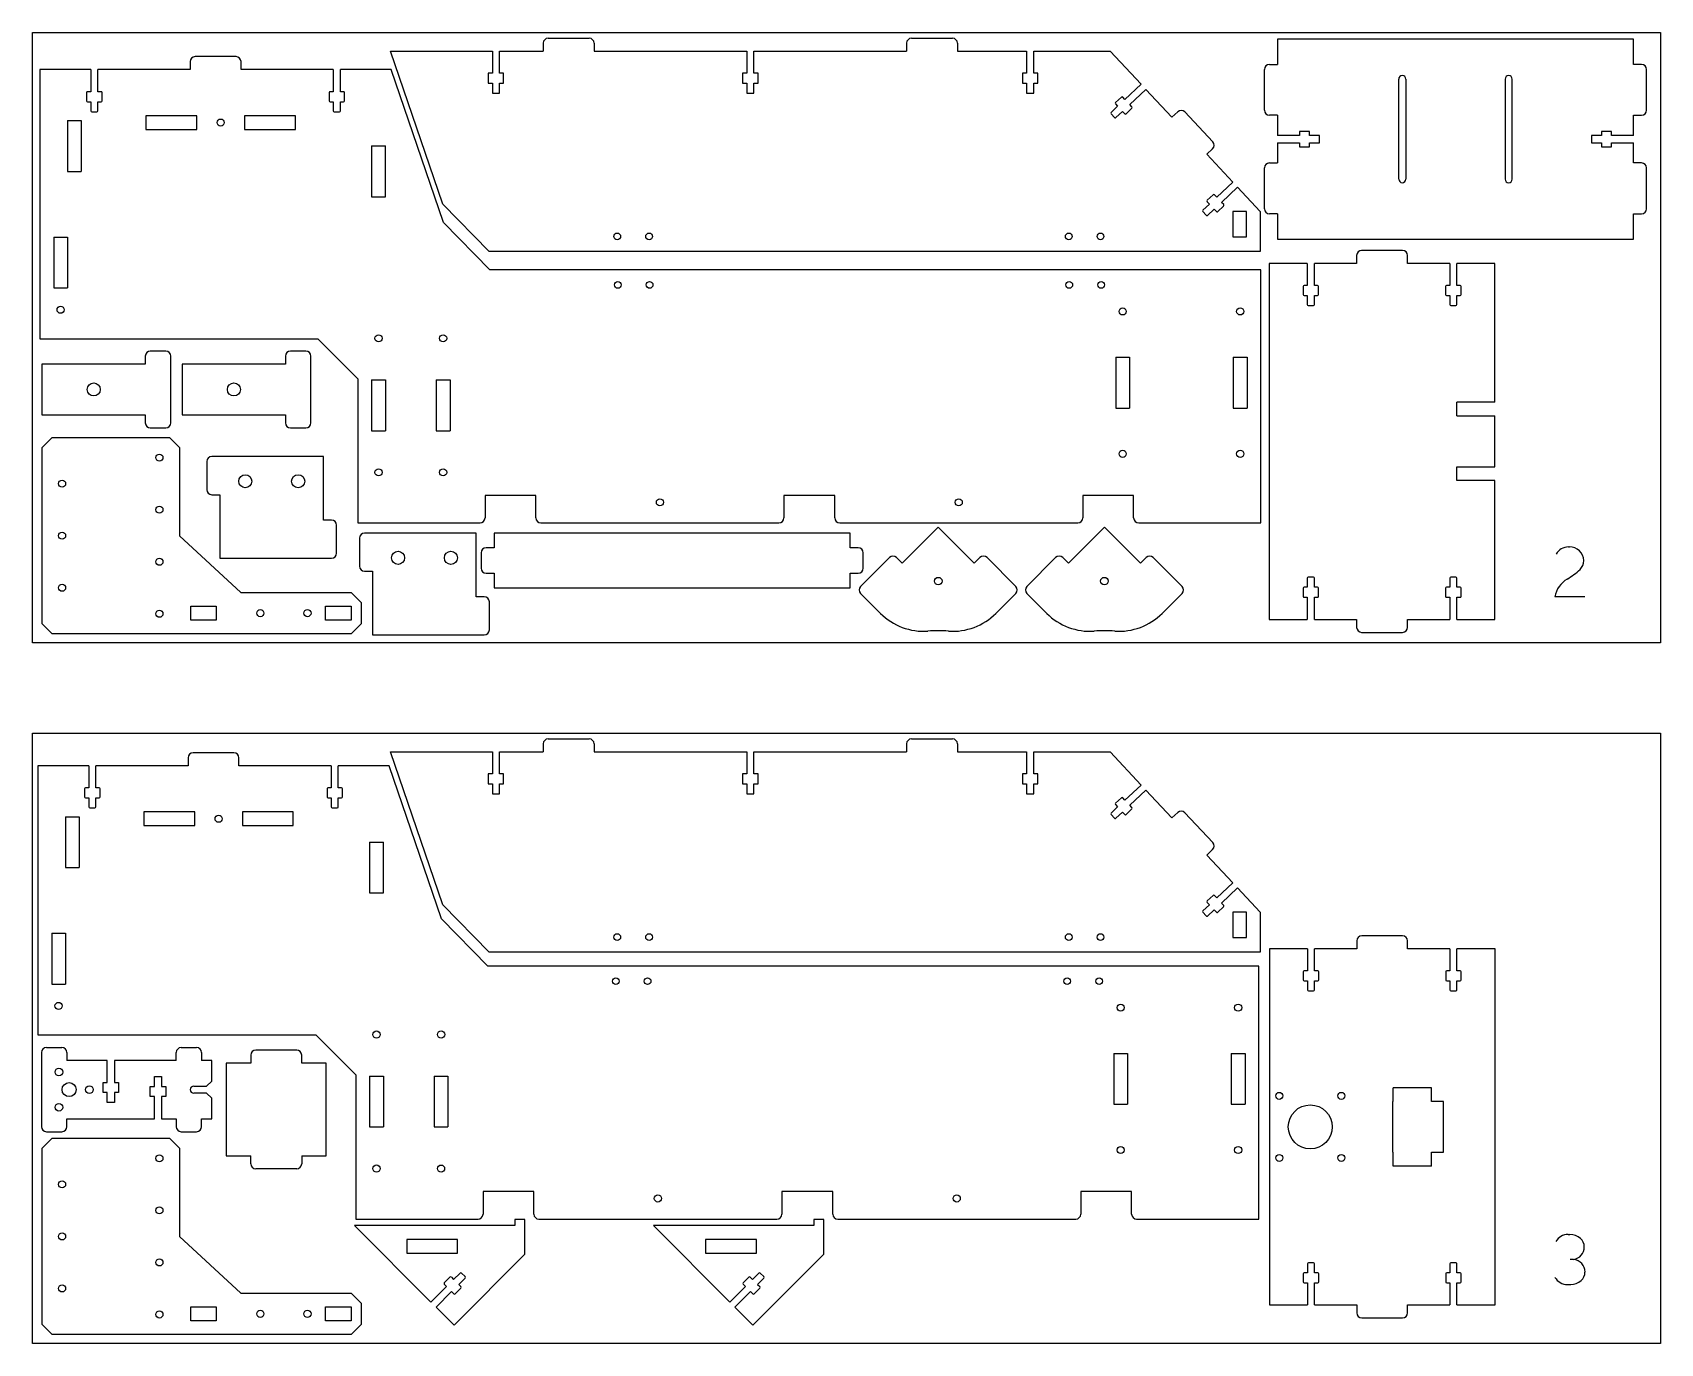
# Model space of a CAD drawing. Header units: inches. Extents: x -3098 to -2283, y -505 to 1163.
# Drawn here: x -3098 to -2285, y -505 to 150 of the extents above; entities that cross this region are included whole.
import ezdxf

# ---------------------------------------------------------------- set-up
doc = ezdxf.new("R2010")
doc.units = ezdxf.units.IN
doc.header["$MEASUREMENT"] = 0
doc.linetypes.add('Continuous2', pattern=[0])

msp = doc.modelspace()

# ---------------------------------------------------------------- linework, layer by layer
at = {"color": 2, "linetype": 'Continuous2', "lineweight": -3, "true_color": 0xffff00}
for p, q in [((-3097.9, 150.12), (-2285.1, 150.12)), ((-3097.9, -154.68), (-3097.9, 150.12)), ((-2285.1, 150.12), (-2285.1, -154.68)), ((-2285.1, -154.68), (-3097.9, -154.68)), ((-3097.9, -199.88), (-2285.1, -199.88)), ((-3097.9, -504.68), (-3097.9, -199.88)), ((-2285.1, -199.88), (-2285.1, -504.68)), ((-2285.1, -504.68), (-3097.9, -504.68))]:
    msp.add_line(p, q, dxfattribs=at)
at = {"color": 1, "linetype": 'Continuous2', "lineweight": -3, "true_color": 0xff0000}
for p, q in [((-2840.41, 147.28), (-2820.01, 147.28)), ((-2659.01, 147.28), (-2638.61, 147.28)), ((-2476.34, 146.89), (-2476.34, 134.19)), ((-2298.54, 146.89), (-2476.34, 146.89)), ((-2298.54, 134.19), (-2298.54, 146.89)), ((-2919.11, 140.78), (-2868.31, 140.78)), ((-2893, 64.43), (-2919.11, 140.78)), ((-2868.31, 140.78), (-2868.31, 129.78)), ((-2864.76, 140.78), (-2842.91, 140.78)), ((-2864.76, 129.78), (-2864.76, 140.78)), ((-2842.91, 144.78), (-2842.91, 140.78)), ((-2817.51, 144.78), (-2817.51, 140.78)), ((-2817.51, 140.78), (-2741.29, 140.78)), ((-2741.29, 140.78), (-2741.29, 129.78)), ((-2737.74, 140.78), (-2661.51, 140.78)), ((-2737.74, 129.78), (-2737.74, 140.78)), ((-2661.51, 144.78), (-2661.51, 140.78)), ((-2636.11, 144.78), (-2636.11, 140.78)), ((-2636.11, 140.78), (-2601.56, 140.78)), ((-2601.56, 140.78), (-2601.56, 129.78)), ((-2598.01, 140.78), (-2559.91, 140.78)), ((-2598.01, 129.78), (-2598.01, 140.78)), ((-2559.91, 140.78), (-2544.44, 124.27)), ((-3094.22, 131.59), (-3094.22, -2.81)), ((-3068.82, 131.59), (-3094.22, 131.59)), ((-3068.82, 131.59), (-3068.82, 120.59)), ((-3065.27, 120.59), (-3065.27, 131.59)), ((-3019.22, 131.59), (-3065.27, 131.59)), ((-3019.22, 135.59), (-3019.22, 131.59)), ((-2996.32, 138.09), (-3016.72, 138.09)), ((-2993.82, 131.59), (-2993.82, 135.59)), ((-2947.77, 131.59), (-2993.82, 131.59)), ((-2947.77, 131.59), (-2947.77, 120.59)), ((-2944.22, 120.59), (-2944.22, 131.59)), ((-2918.82, 131.59), (-2944.22, 131.59)), ((-2892.71, 55.25), (-2918.82, 131.59)), ((-2482.84, 111.29), (-2482.84, 131.69)), ((-2480.34, 134.19), (-2476.34, 134.19)), ((-2294.54, 134.19), (-2298.54, 134.19)), ((-2292.04, 111.29), (-2292.04, 131.69)), ((-2870.4, 129.78), (-2870.4, 124.78)), ((-2868.31, 129.78), (-2870.4, 129.78)), ((-2870.4, 124.78), (-2868.31, 124.78)), ((-2868.31, 124.78), (-2868.31, 119.78)), ((-2862.68, 129.78), (-2864.76, 129.78)), ((-2864.76, 124.78), (-2862.68, 124.78)), ((-2864.76, 119.78), (-2864.76, 124.78)), ((-2862.68, 124.78), (-2862.68, 129.78)), ((-2743.37, 129.78), (-2743.37, 124.78)), ((-2741.29, 129.78), (-2743.37, 129.78)), ((-2743.37, 124.78), (-2741.29, 124.78)), ((-2741.29, 124.78), (-2741.29, 119.78)), ((-2735.65, 129.78), (-2737.74, 129.78)), ((-2737.74, 124.78), (-2735.65, 124.78)), ((-2737.74, 119.78), (-2737.74, 124.78)), ((-2735.65, 124.78), (-2735.65, 129.78)), ((-2603.65, 129.78), (-2603.65, 124.78)), ((-2601.56, 129.78), (-2603.65, 129.78)), ((-2603.65, 124.78), (-2601.56, 124.78)), ((-2601.56, 124.78), (-2601.56, 119.78)), ((-2595.93, 129.78), (-2598.01, 129.78)), ((-2598.01, 124.78), (-2595.93, 124.78)), ((-2598.01, 119.78), (-2598.01, 124.78)), ((-2595.93, 124.78), (-2595.93, 129.78)), ((-2544.44, 124.27), (-2552.46, 116.75)), ((-3070.91, 120.09), (-3070.91, 116.09)), ((-3068.82, 120.59), (-3070.41, 120.59)), ((-3070.41, 115.59), (-3068.82, 115.59)), ((-3068.82, 115.59), (-3068.82, 111.09)), ((-3063.69, 120.59), (-3065.27, 120.59)), ((-3065.27, 111.09), (-3065.27, 115.59)), ((-3065.27, 115.59), (-3063.69, 115.59)), ((-3063.19, 116.09), (-3063.19, 120.09)), ((-2949.86, 120.09), (-2949.86, 116.09)), ((-2947.77, 120.59), (-2949.36, 120.59)), ((-2949.36, 115.59), (-2947.77, 115.59)), ((-2947.77, 115.59), (-2947.77, 111.09)), ((-2942.64, 120.59), (-2944.22, 120.59)), ((-2944.22, 111.09), (-2944.22, 115.59)), ((-2944.22, 115.59), (-2942.64, 115.59)), ((-2942.14, 116.09), (-2942.14, 120.09)), ((-2868.31, 119.78), (-2864.76, 119.78)), ((-2741.29, 119.78), (-2737.74, 119.78)), ((-2601.56, 119.78), (-2598.01, 119.78)), ((-2557.2, 114.48), (-2556.11, 113.33)), ((-2554.26, 117.92), (-2557.17, 115.19)), ((-2552.46, 116.75), (-2553.55, 117.9)), ((-2550.04, 114.16), (-2542.01, 121.68)), ((-2548.95, 113), (-2550.04, 114.16)), ((-2542.01, 121.68), (-2529.02, 107.82)), ((-3068.32, 110.59), (-3065.77, 110.59)), ((-2947.27, 110.59), (-2944.72, 110.59)), ((-2559.42, 109.54), (-2557.67, 107.68)), ((-2556.11, 113.33), (-2559.4, 110.25)), ((-2556.97, 107.66), (-2553.68, 110.74)), ((-2553.68, 110.74), (-2552.6, 109.58)), ((-2551.89, 109.56), (-2548.98, 112.29)), ((-2526.1, 110.55), (-2529.02, 107.82)), ((-2508.61, 95.56), (-2522.57, 110.44)), ((-2476.34, 108.79), (-2480.34, 108.79)), ((-2476.34, 108.79), (-2476.34, 98.66)), ((-2298.54, 108.79), (-2294.54, 108.79)), ((-2298.54, 98.66), (-2298.54, 108.79)), ((-2465.34, 98.66), (-2476.34, 98.66)), ((-2460.34, 100.75), (-2465.34, 100.75)), ((-2465.34, 100.75), (-2465.34, 98.66)), ((-2460.34, 98.66), (-2460.34, 100.75)), ((-2455.34, 98.66), (-2460.34, 98.66)), ((-2455.34, 95.11), (-2455.34, 98.66)), ((-2314.54, 98.66), (-2319.54, 98.66)), ((-2319.54, 98.66), (-2319.54, 95.11)), ((-2309.54, 100.75), (-2314.54, 100.75)), ((-2314.54, 100.75), (-2314.54, 98.66)), ((-2309.54, 98.66), (-2309.54, 100.75)), ((-2298.54, 98.66), (-2309.54, 98.66)), ((-2511.64, 89.29), (-2508.73, 92.02)), ((-2476.34, 95.11), (-2476.34, 84.99)), ((-2476.34, 95.11), (-2465.34, 95.11)), ((-2465.34, 95.11), (-2465.34, 93.03)), ((-2465.34, 93.03), (-2460.34, 93.03)), ((-2460.34, 93.03), (-2460.34, 95.11)), ((-2460.34, 95.11), (-2455.34, 95.11)), ((-2319.54, 95.11), (-2314.54, 95.11)), ((-2314.54, 95.11), (-2314.54, 93.03)), ((-2314.54, 93.03), (-2309.54, 93.03)), ((-2309.54, 93.03), (-2309.54, 95.11)), ((-2309.54, 95.11), (-2298.54, 95.11)), ((-2298.54, 84.99), (-2298.54, 95.11)), ((-2511.64, 89.29), (-2498.65, 75.43)), ((-2482.84, 62.09), (-2482.84, 82.49)), ((-2480.34, 84.99), (-2476.34, 84.99)), ((-2294.54, 84.99), (-2298.54, 84.99)), ((-2292.04, 62.09), (-2292.04, 82.49)), ((-2498.65, 75.43), (-2506.67, 67.9)), ((-2511.41, 65.64), (-2510.32, 64.48)), ((-2508.47, 69.08), (-2511.38, 66.35)), ((-2506.67, 67.9), (-2507.76, 69.06)), ((-2504.25, 65.31), (-2496.22, 72.84)), ((-2503.16, 64.16), (-2504.25, 65.31)), ((-2496.22, 72.84), (-2484.91, 60.78)), ((-2869.91, 40.78), (-2893, 64.43)), ((-2513.63, 60.7), (-2511.88, 58.84)), ((-2510.32, 64.48), (-2513.61, 61.41)), ((-2511.18, 58.82), (-2507.89, 61.89)), ((-2507.89, 61.89), (-2506.81, 60.74)), ((-2506.1, 60.71), (-2503.19, 63.45)), ((-2484.91, 60.78), (-2484.91, 40.78)), ((-2476.34, 59.59), (-2480.34, 59.59)), ((-2476.34, 59.59), (-2476.34, 46.89)), ((-2298.54, 59.59), (-2294.54, 59.59)), ((-2298.54, 46.89), (-2298.54, 59.59)), ((-2869.62, 31.59), (-2892.71, 55.25)), ((-2484.91, 40.78), (-2869.91, 40.78)), ((-2476.34, 46.89), (-2298.54, 46.89)), ((-2413.88, 41.32), (-2434.28, 41.32)), ((-2480.42, 34.82), (-2480.42, -142.98)), ((-2461.42, 34.82), (-2480.42, 34.82)), ((-2461.42, 34.82), (-2461.42, 23.82)), ((-2457.87, 23.82), (-2457.87, 34.82)), ((-2436.78, 34.82), (-2457.87, 34.82)), ((-2436.78, 38.82), (-2436.78, 34.82)), ((-2411.38, 34.82), (-2411.38, 38.82)), ((-2390.29, 34.82), (-2411.38, 34.82)), ((-2390.29, 34.82), (-2390.29, 23.82)), ((-2386.74, 23.82), (-2386.74, 34.82)), ((-2367.74, 34.82), (-2386.74, 34.82)), ((-2367.74, -34.52), (-2367.74, 34.82)), ((-2484.62, 31.59), (-2869.62, 31.59)), ((-2484.62, -94.81), (-2484.62, 31.59)), ((-2463.51, 23.32), (-2463.51, 19.32)), ((-2461.42, 23.82), (-2463.01, 23.82)), ((-2463.01, 18.82), (-2461.42, 18.82)), ((-2461.42, 18.82), (-2461.42, 14.32)), ((-2456.29, 23.82), (-2457.87, 23.82)), ((-2457.87, 14.32), (-2457.87, 18.82)), ((-2457.87, 18.82), (-2456.29, 18.82)), ((-2455.79, 19.32), (-2455.79, 23.32)), ((-2392.38, 23.32), (-2392.38, 19.32)), ((-2390.29, 23.82), (-2391.88, 23.82)), ((-2391.88, 18.82), (-2390.29, 18.82)), ((-2390.29, 18.82), (-2390.29, 14.32)), ((-2385.16, 23.82), (-2386.74, 23.82)), ((-2386.74, 14.32), (-2386.74, 18.82)), ((-2386.74, 18.82), (-2385.16, 18.82)), ((-2384.66, 19.32), (-2384.66, 23.32)), ((-2460.92, 13.82), (-2458.37, 13.82)), ((-2389.79, 13.82), (-2387.24, 13.82)), ((-3094.22, -2.81), (-2955.47, -2.81)), ((-2955.47, -2.81), (-2935.47, -22.81)), ((-3093.26, -15.47), (-3093.26, -40.87)), ((-3041.61, -15.47), (-3093.26, -15.47)), ((-3041.61, -11.47), (-3041.61, -15.47)), ((-3031.41, -8.97), (-3039.11, -8.97)), ((-3028.91, -44.87), (-3028.91, -11.47)), ((-3023.26, -15.47), (-3023.26, -40.87)), ((-2971.61, -15.47), (-3023.26, -15.47)), ((-2971.61, -11.47), (-2971.61, -15.47)), ((-2961.41, -8.97), (-2969.11, -8.97)), ((-2958.91, -44.87), (-2958.91, -11.47)), ((-2935.47, -22.81), (-2935.47, -94.81)), ((-2367.74, -34.52), (-2386.79, -34.52)), ((-2386.79, -41.38), (-2386.79, -34.52)), ((-3093.26, -40.87), (-3041.61, -40.87)), ((-3041.61, -40.87), (-3041.61, -44.87)), ((-3039.11, -47.37), (-3031.41, -47.37)), ((-3023.26, -40.87), (-2971.61, -40.87)), ((-2971.61, -40.87), (-2971.61, -44.87)), ((-2969.11, -47.37), (-2961.41, -47.37)), ((-2386.79, -41.38), (-2367.74, -41.38)), ((-2367.74, -66.78), (-2367.74, -41.38)), ((-3093.15, -57.2), (-3088.15, -52.2)), ((-3088.15, -52.2), (-3029.55, -52.2)), ((-3029.55, -52.2), (-3024.55, -57.2)), ((-3093.15, -145.2), (-3093.15, -57.2)), ((-3024.55, -57.2), (-3024.55, -101.2)), ((-3010.87, -64.16), (-3010.87, -78.21)), ((-2952.58, -61.66), (-3008.37, -61.66)), ((-2952.58, -93.41), (-2952.58, -61.66)), ((-2386.79, -66.78), (-2367.74, -66.78)), ((-2386.79, -73.64), (-2386.79, -66.78)), ((-3008.37, -80.71), (-3004.37, -80.71)), ((-3004.37, -80.71), (-3004.37, -112.46)), ((-2846.57, -81.09), (-2871.97, -81.09)), ((-2871.97, -81.09), (-2871.97, -92.31)), ((-2846.57, -92.31), (-2846.57, -81.09)), ((-2697.35, -81.09), (-2722.75, -81.09)), ((-2722.75, -81.09), (-2722.75, -92.31)), ((-2697.35, -92.31), (-2697.35, -81.09)), ((-2548.12, -81.09), (-2573.52, -81.09)), ((-2573.52, -81.09), (-2573.52, -92.31)), ((-2548.12, -92.31), (-2548.12, -81.09)), ((-2367.74, -73.64), (-2386.79, -73.64)), ((-2367.74, -142.98), (-2367.74, -73.64)), ((-2948.58, -93.41), (-2952.58, -93.41)), ((-2946.08, -109.96), (-2946.08, -95.91)), ((-2935.47, -94.81), (-2874.47, -94.81)), ((-2844.07, -94.81), (-2725.25, -94.81)), ((-2694.85, -94.81), (-2576.02, -94.81)), ((-2645.71, -96.96), (-2663.73, -114.98)), ((-2627.7, -114.98), (-2645.71, -96.96)), ((-2562.71, -96.96), (-2580.73, -114.98)), ((-2544.7, -114.98), (-2562.71, -96.96)), ((-2545.62, -94.81), (-2484.62, -94.81)), ((-3024.55, -101.2), (-2993.87, -129.56)), ((-2934.62, -102.42), (-2934.62, -116.47)), ((-2876.33, -99.92), (-2932.12, -99.92)), ((-2876.33, -131.67), (-2876.33, -99.92)), ((-2689.61, -99.93), (-2867.41, -99.93)), ((-2867.41, -99.93), (-2867.41, -107.25)), ((-2689.61, -107.25), (-2689.61, -99.93)), ((-3004.37, -112.46), (-2948.58, -112.46)), ((-2873.91, -109.75), (-2873.91, -117.45)), ((-2867.41, -107.25), (-2871.41, -107.25)), ((-2685.61, -107.25), (-2689.61, -107.25)), ((-2670.09, -112.15), (-2684.46, -126.52)), ((-2683.11, -117.45), (-2683.11, -109.75)), ((-2663.73, -114.98), (-2666.55, -112.15)), ((-2624.87, -112.15), (-2627.7, -114.98)), ((-2606.96, -126.52), (-2621.33, -112.15)), ((-2587.09, -112.15), (-2601.46, -126.52)), ((-2580.73, -114.98), (-2583.55, -112.15)), ((-2541.87, -112.15), (-2544.7, -114.98)), ((-2523.96, -126.52), (-2538.33, -112.15)), ((-2932.12, -118.97), (-2928.12, -118.97)), ((-2928.12, -118.97), (-2928.12, -150.72)), ((-2871.41, -119.95), (-2867.41, -119.95)), ((-2867.41, -119.95), (-2867.41, -127.27)), ((-2689.61, -127.27), (-2689.61, -119.95)), ((-2689.61, -119.95), (-2685.61, -119.95)), ((-2993.87, -129.56), (-2938.87, -129.56)), ((-2938.87, -129.56), (-2933.87, -134.56)), ((-2867.41, -127.27), (-2689.61, -127.27)), ((-2463.51, -127.48), (-2463.51, -131.48)), ((-2461.42, -126.98), (-2463.01, -126.98)), ((-2461.42, -122.48), (-2461.42, -126.98)), ((-2458.37, -121.98), (-2460.92, -121.98)), ((-2457.87, -126.98), (-2457.87, -122.48)), ((-2456.29, -126.98), (-2457.87, -126.98)), ((-2455.79, -131.48), (-2455.79, -127.48)), ((-2392.38, -127.48), (-2392.38, -131.48)), ((-2390.29, -126.98), (-2391.88, -126.98)), ((-2390.29, -122.48), (-2390.29, -126.98)), ((-2387.24, -121.98), (-2389.79, -121.98)), ((-2386.74, -126.98), (-2386.74, -122.48)), ((-2385.16, -126.98), (-2386.74, -126.98)), ((-2384.66, -131.48), (-2384.66, -127.48)), ((-2933.87, -134.56), (-2933.87, -145.2)), ((-2872.33, -131.67), (-2876.33, -131.67)), ((-2869.83, -148.22), (-2869.83, -134.17)), ((-2684.46, -130.05), (-2674.5, -140.01)), ((-2616.92, -140.01), (-2606.96, -130.05)), ((-2601.46, -130.05), (-2591.5, -140.01)), ((-2533.92, -140.01), (-2523.96, -130.05)), ((-2463.01, -131.98), (-2461.42, -131.98)), ((-2461.42, -131.98), (-2461.42, -142.98)), ((-2457.87, -142.98), (-2457.87, -131.98)), ((-2457.87, -131.98), (-2456.29, -131.98)), ((-2391.88, -131.98), (-2390.29, -131.98)), ((-2390.29, -131.98), (-2390.29, -142.98)), ((-2386.74, -142.98), (-2386.74, -131.98)), ((-2386.74, -131.98), (-2385.16, -131.98)), ((-3088.15, -150.2), (-3093.15, -145.2)), ((-2933.87, -145.2), (-2938.87, -150.2)), ((-2480.42, -142.98), (-2461.42, -142.98)), ((-2457.87, -142.98), (-2436.78, -142.98)), ((-2436.78, -142.98), (-2436.78, -146.98)), ((-2411.38, -142.98), (-2390.29, -142.98)), ((-2411.38, -146.98), (-2411.38, -142.98)), ((-2386.74, -142.98), (-2367.74, -142.98)), ((-2938.87, -150.2), (-3088.15, -150.2)), ((-2928.12, -150.72), (-2872.33, -150.72)), ((-2434.28, -149.48), (-2413.88, -149.48)), ((-2840.41, -202.72), (-2820.01, -202.72)), ((-2659.01, -202.72), (-2638.61, -202.72)), ((-2997.33, -209.65), (-3017.73, -209.65)), ((-2919.11, -209.22), (-2868.31, -209.22)), ((-2893, -285.57), (-2919.11, -209.22)), ((-2868.31, -209.22), (-2868.31, -220.22)), ((-2864.76, -209.22), (-2842.91, -209.22)), ((-2864.76, -220.22), (-2864.76, -209.22)), ((-2842.91, -205.22), (-2842.91, -209.22)), ((-2817.51, -205.22), (-2817.51, -209.22)), ((-2817.51, -209.22), (-2741.29, -209.22)), ((-2741.29, -209.22), (-2741.29, -220.22)), ((-2737.74, -209.22), (-2661.51, -209.22)), ((-2737.74, -220.22), (-2737.74, -209.22)), ((-2661.51, -205.22), (-2661.51, -209.22)), ((-2636.11, -205.22), (-2636.11, -209.22)), ((-2636.11, -209.22), (-2601.56, -209.22)), ((-2601.56, -209.22), (-2601.56, -220.22)), ((-2598.01, -209.22), (-2559.91, -209.22)), ((-2598.01, -220.22), (-2598.01, -209.22)), ((-2559.91, -209.22), (-2544.44, -225.73)), ((-3095.23, -216.15), (-3095.23, -350.55)), ((-3069.83, -216.15), (-3095.23, -216.15)), ((-3069.83, -216.15), (-3069.83, -227.15)), ((-3066.28, -227.15), (-3066.28, -216.15)), ((-3020.23, -216.15), (-3066.28, -216.15)), ((-3020.23, -212.15), (-3020.23, -216.15)), ((-2994.83, -216.15), (-2994.83, -212.15)), ((-2948.78, -216.15), (-2994.83, -216.15)), ((-2948.78, -216.15), (-2948.78, -227.15)), ((-2945.23, -227.15), (-2945.23, -216.15)), ((-2919.83, -216.15), (-2945.23, -216.15)), ((-2893.72, -292.5), (-2919.83, -216.15)), ((-3069.83, -227.15), (-3071.42, -227.15)), ((-3064.7, -227.15), (-3066.28, -227.15)), ((-2948.78, -227.15), (-2950.37, -227.15)), ((-2943.65, -227.15), (-2945.23, -227.15)), ((-2870.4, -220.22), (-2870.4, -225.22)), ((-2868.31, -220.22), (-2870.4, -220.22)), ((-2870.4, -225.22), (-2868.31, -225.22)), ((-2868.31, -225.22), (-2868.31, -230.22)), ((-2862.68, -220.22), (-2864.76, -220.22)), ((-2864.76, -225.22), (-2862.68, -225.22)), ((-2864.76, -230.22), (-2864.76, -225.22)), ((-2862.68, -225.22), (-2862.68, -220.22)), ((-2743.37, -220.22), (-2743.37, -225.22)), ((-2741.29, -220.22), (-2743.37, -220.22)), ((-2743.37, -225.22), (-2741.29, -225.22)), ((-2741.29, -225.22), (-2741.29, -230.22)), ((-2735.65, -220.22), (-2737.74, -220.22)), ((-2737.74, -225.22), (-2735.65, -225.22)), ((-2737.74, -230.22), (-2737.74, -225.22)), ((-2735.65, -225.22), (-2735.65, -220.22)), ((-2603.65, -220.22), (-2603.65, -225.22)), ((-2601.56, -220.22), (-2603.65, -220.22)), ((-2603.65, -225.22), (-2601.56, -225.22)), ((-2601.56, -225.22), (-2601.56, -230.22)), ((-2595.93, -220.22), (-2598.01, -220.22)), ((-2598.01, -225.22), (-2595.93, -225.22)), ((-2598.01, -230.22), (-2598.01, -225.22)), ((-2595.93, -225.22), (-2595.93, -220.22)), ((-2544.44, -225.73), (-2552.46, -233.25)), ((-3071.92, -227.65), (-3071.92, -231.65)), ((-3071.42, -232.15), (-3069.83, -232.15)), ((-3069.83, -232.15), (-3069.83, -236.65)), ((-3066.28, -236.65), (-3066.28, -232.15)), ((-3066.28, -232.15), (-3064.7, -232.15)), ((-3064.2, -231.65), (-3064.2, -227.65)), ((-2950.87, -227.65), (-2950.87, -231.65)), ((-2950.37, -232.15), (-2948.78, -232.15)), ((-2948.78, -232.15), (-2948.78, -236.65)), ((-2945.23, -236.65), (-2945.23, -232.15)), ((-2945.23, -232.15), (-2943.65, -232.15)), ((-2943.15, -231.65), (-2943.15, -227.65)), ((-2868.31, -230.22), (-2864.76, -230.22)), ((-2741.29, -230.22), (-2737.74, -230.22)), ((-2601.56, -230.22), (-2598.01, -230.22)), ((-2557.2, -235.52), (-2556.11, -236.67)), ((-2554.26, -232.08), (-2557.17, -234.81)), ((-2552.46, -233.25), (-2553.55, -232.1)), ((-2550.04, -235.84), (-2542.01, -228.32)), ((-2542.01, -228.32), (-2529.02, -242.18)), ((-3069.33, -237.15), (-3066.78, -237.15)), ((-2948.28, -237.15), (-2945.73, -237.15)), ((-2559.42, -240.46), (-2557.67, -242.32)), ((-2556.11, -236.67), (-2559.4, -239.75)), ((-2556.97, -242.34), (-2553.68, -239.26)), ((-2553.68, -239.26), (-2552.6, -240.42)), ((-2551.89, -240.44), (-2548.98, -237.71)), ((-2548.95, -237), (-2550.04, -235.84)), ((-2526.1, -239.45), (-2529.02, -242.18)), ((-2508.61, -254.44), (-2522.57, -239.56)), ((-2511.64, -260.71), (-2508.73, -257.98)), ((-2511.64, -260.71), (-2498.65, -274.57)), ((-2498.65, -274.57), (-2506.67, -282.1)), ((-2511.41, -284.36), (-2510.32, -285.52)), ((-2508.47, -280.92), (-2511.38, -283.65)), ((-2506.67, -282.1), (-2507.76, -280.94)), ((-2504.25, -284.69), (-2496.22, -277.16)), ((-2496.22, -277.16), (-2484.91, -289.22)), ((-2870.63, -316.15), (-2893.72, -292.5)), ((-2869.91, -309.22), (-2893, -285.57)), ((-2513.63, -289.3), (-2511.88, -291.16)), ((-2510.32, -285.52), (-2513.61, -288.59)), ((-2511.18, -291.18), (-2507.89, -288.11)), ((-2507.89, -288.11), (-2506.81, -289.26)), ((-2506.1, -289.29), (-2503.19, -286.55)), ((-2503.16, -285.84), (-2504.25, -284.69)), ((-2484.91, -289.22), (-2484.91, -309.22)), ((-2480.37, -307.6), (-2480.37, -485.4)), ((-2461.37, -307.6), (-2480.37, -307.6)), ((-2461.37, -307.6), (-2461.37, -318.6)), ((-2457.82, -318.6), (-2457.82, -307.6)), ((-2436.73, -307.6), (-2457.82, -307.6)), ((-2436.73, -303.6), (-2436.73, -307.6)), ((-2413.83, -301.1), (-2434.23, -301.1)), ((-2411.33, -307.6), (-2411.33, -303.6)), ((-2390.24, -307.6), (-2411.33, -307.6)), ((-2390.24, -307.6), (-2390.24, -318.6)), ((-2386.69, -318.6), (-2386.69, -307.6)), ((-2367.69, -307.6), (-2386.69, -307.6)), ((-2367.69, -485.4), (-2367.69, -307.6)), ((-2485.63, -316.15), (-2870.63, -316.15)), ((-2484.91, -309.22), (-2869.91, -309.22)), ((-2485.63, -442.55), (-2485.63, -316.15)), ((-2463.45, -319.1), (-2463.45, -323.1)), ((-2461.37, -318.6), (-2462.95, -318.6)), ((-2462.95, -323.6), (-2461.37, -323.6)), ((-2461.37, -323.6), (-2461.37, -328.1)), ((-2456.23, -318.6), (-2457.82, -318.6)), ((-2457.82, -328.1), (-2457.82, -323.6)), ((-2457.82, -323.6), (-2456.23, -323.6)), ((-2455.73, -323.1), (-2455.73, -319.1)), ((-2392.32, -319.1), (-2392.32, -323.1)), ((-2390.24, -318.6), (-2391.82, -318.6)), ((-2391.82, -323.6), (-2390.24, -323.6)), ((-2390.24, -323.6), (-2390.24, -328.1)), ((-2385.1, -318.6), (-2386.69, -318.6)), ((-2386.69, -328.1), (-2386.69, -323.6)), ((-2386.69, -323.6), (-2385.1, -323.6)), ((-2384.6, -323.1), (-2384.6, -319.1)), ((-2460.87, -328.6), (-2458.32, -328.6)), ((-2389.74, -328.6), (-2387.19, -328.6)), ((-3095.23, -350.55), (-2956.48, -350.55)), ((-3090.97, -356.9), (-3083.27, -356.9)), ((-3023.67, -356.9), (-3015.97, -356.9)), ((-2956.48, -350.55), (-2936.48, -370.55)), ((-3093.47, -359.4), (-3093.47, -396.4)), ((-3080.77, -359.4), (-3080.77, -363.4)), ((-3060.57, -363.4), (-3080.77, -363.4)), ((-3060.57, -374.4), (-3060.57, -363.4)), ((-3057.02, -363.4), (-3057.02, -374.4)), ((-3026.17, -363.4), (-3057.02, -363.4)), ((-3026.17, -363.4), (-3026.17, -359.4)), ((-3013.47, -359.4), (-3013.47, -363.4)), ((-3008.47, -363.4), (-3013.47, -363.4)), ((-3008.47, -373.63), (-3008.47, -363.4)), ((-3001.22, -364.66), (-3001.22, -410.9)), ((-2988.92, -364.66), (-3001.22, -364.66)), ((-2988.92, -360.66), (-2988.92, -364.66)), ((-2966.02, -358.16), (-2986.42, -358.16)), ((-2963.52, -364.66), (-2963.52, -360.66)), ((-2951.22, -364.66), (-2963.52, -364.66)), ((-2951.22, -410.9), (-2951.22, -364.66)), ((-3037.02, -371.4), (-3033.47, -371.4)), ((-3037.02, -376.4), (-3037.02, -371.4)), ((-3033.47, -371.4), (-3033.47, -376.4)), ((-3010.97, -376.13), (-3008.47, -373.63)), ((-2936.48, -370.55), (-2936.48, -442.55)), ((-3062.65, -374.4), (-3060.57, -374.4)), ((-3062.65, -379.4), (-3062.65, -374.4)), ((-3060.57, -379.4), (-3062.65, -379.4)), ((-3060.57, -384.4), (-3060.57, -379.4)), ((-3057.02, -374.4), (-3054.93, -374.4)), ((-3057.02, -379.4), (-3057.02, -384.4)), ((-3054.93, -379.4), (-3057.02, -379.4)), ((-3054.93, -374.4), (-3054.93, -379.4)), ((-3039.1, -376.4), (-3037.02, -376.4)), ((-3039.1, -381.4), (-3039.1, -376.4)), ((-3037.02, -381.4), (-3039.1, -381.4)), ((-3037.02, -392.4), (-3037.02, -381.4)), ((-3033.47, -376.4), (-3031.38, -376.4)), ((-3033.47, -381.4), (-3033.47, -392.4)), ((-3031.38, -381.4), (-3033.47, -381.4)), ((-3031.38, -376.4), (-3031.38, -381.4)), ((-3017.4, -376.13), (-3010.97, -376.13)), ((-3010.97, -379.68), (-3017.4, -379.68)), ((-3008.47, -382.18), (-3010.97, -379.68)), ((-3057.02, -384.4), (-3060.57, -384.4)), ((-3008.47, -392.4), (-3008.47, -382.18)), ((-3080.77, -392.4), (-3037.02, -392.4)), ((-3080.77, -396.4), (-3080.77, -392.4)), ((-3033.47, -392.4), (-3026.17, -392.4)), ((-3026.17, -392.4), (-3026.17, -396.4)), ((-3013.47, -392.4), (-3008.47, -392.4)), ((-3013.47, -396.4), (-3013.47, -392.4)), ((-3093.15, -407.2), (-3088.15, -402.2)), ((-3090.97, -398.9), (-3083.27, -398.9)), ((-3088.15, -402.2), (-3029.55, -402.2)), ((-3029.55, -402.2), (-3024.55, -407.2)), ((-3023.67, -398.9), (-3015.97, -398.9)), ((-3093.15, -495.2), (-3093.15, -407.2)), ((-3024.55, -407.2), (-3024.55, -451.2)), ((-3001.22, -410.9), (-2988.92, -410.9)), ((-2988.92, -414.9), (-2988.92, -410.9)), ((-2963.52, -410.9), (-2963.52, -414.9)), ((-2963.52, -410.9), (-2951.22, -410.9)), ((-2966.02, -417.4), (-2986.42, -417.4)), ((-2847.58, -428.83), (-2872.98, -428.83)), ((-2872.98, -428.83), (-2872.98, -440.05)), ((-2847.58, -440.05), (-2847.58, -428.83)), ((-2698.36, -428.83), (-2723.76, -428.83)), ((-2723.76, -428.83), (-2723.76, -440.05)), ((-2698.36, -440.05), (-2698.36, -428.83)), ((-2549.13, -428.83), (-2574.53, -428.83)), ((-2574.53, -428.83), (-2574.53, -440.05)), ((-2549.13, -440.05), (-2549.13, -428.83)), ((-2857.12, -445.83), (-2937.12, -445.83)), ((-2937.12, -445.83), (-2898.96, -483.98)), ((-2936.48, -442.55), (-2875.48, -442.55)), ((-2857.12, -442.76), (-2857.12, -445.83)), ((-2852.12, -442.76), (-2857.12, -442.76)), ((-2852.12, -460.12), (-2852.12, -442.76)), ((-2845.08, -442.55), (-2726.26, -442.55)), ((-2707.89, -445.83), (-2787.89, -445.83)), ((-2787.89, -445.83), (-2749.74, -483.98)), ((-2707.89, -442.76), (-2707.89, -445.83)), ((-2702.89, -442.76), (-2707.89, -442.76)), ((-2702.89, -460.12), (-2702.89, -442.76)), ((-2695.86, -442.55), (-2577.03, -442.55)), ((-2546.63, -442.55), (-2485.63, -442.55)), ((-3024.55, -451.2), (-2993.87, -479.56)), ((-2887.47, -495.48), (-2852.12, -460.12)), ((-2738.25, -495.48), (-2702.89, -460.12)), ((-2887.65, -472.67), (-2884.47, -469.49)), ((-2883.76, -469.49), (-2881.96, -471.29)), ((-2738.42, -472.67), (-2735.24, -469.49)), ((-2734.54, -469.49), (-2732.73, -471.29)), ((-2463.45, -469.9), (-2463.45, -473.9)), ((-2461.37, -469.4), (-2462.95, -469.4)), ((-2461.37, -464.9), (-2461.37, -469.4)), ((-2458.32, -464.4), (-2460.87, -464.4)), ((-2457.82, -469.4), (-2457.82, -464.9)), ((-2456.23, -469.4), (-2457.82, -469.4)), ((-2455.73, -473.9), (-2455.73, -469.9)), ((-2392.32, -469.9), (-2392.32, -473.9)), ((-2390.24, -469.4), (-2391.82, -469.4)), ((-2390.24, -464.9), (-2390.24, -469.4)), ((-2387.19, -464.4), (-2389.74, -464.4)), ((-2386.69, -469.4), (-2386.69, -464.9)), ((-2385.1, -469.4), (-2386.69, -469.4)), ((-2384.6, -473.9), (-2384.6, -469.9)), ((-2898.96, -483.98), (-2891.19, -476.21)), ((-2888.67, -478.72), (-2896.45, -486.49)), ((-2892.31, -474.38), (-2889.48, -471.55)), ((-2891.19, -476.21), (-2892.31, -475.09)), ((-2888.77, -471.55), (-2887.65, -472.67)), ((-2887.55, -479.84), (-2888.67, -478.72)), ((-2884.02, -477.01), (-2886.85, -479.84)), ((-2881.96, -472), (-2885.14, -475.18)), ((-2885.14, -475.18), (-2884.02, -476.3)), ((-2749.74, -483.98), (-2741.96, -476.21)), ((-2739.45, -478.72), (-2747.23, -486.49)), ((-2743.08, -474.38), (-2740.25, -471.55)), ((-2741.96, -476.21), (-2743.08, -475.09)), ((-2739.55, -471.55), (-2738.42, -472.67)), ((-2738.33, -479.84), (-2739.45, -478.72)), ((-2734.79, -477.01), (-2737.62, -479.84)), ((-2732.73, -472), (-2735.91, -475.18)), ((-2735.91, -475.18), (-2734.79, -476.3)), ((-2462.95, -474.4), (-2461.37, -474.4)), ((-2461.37, -474.4), (-2461.37, -485.4)), ((-2457.82, -485.4), (-2457.82, -474.4)), ((-2457.82, -474.4), (-2456.23, -474.4)), ((-2391.82, -474.4), (-2390.24, -474.4)), ((-2390.24, -474.4), (-2390.24, -485.4)), ((-2386.69, -485.4), (-2386.69, -474.4)), ((-2386.69, -474.4), (-2385.1, -474.4)), ((-2993.87, -479.56), (-2938.87, -479.56)), ((-2938.87, -479.56), (-2933.87, -484.56)), ((-2933.87, -484.56), (-2933.87, -495.2)), ((-2896.45, -486.49), (-2887.47, -495.48)), ((-2747.23, -486.49), (-2738.25, -495.48)), ((-2480.37, -485.4), (-2461.37, -485.4)), ((-2457.82, -485.4), (-2436.73, -485.4)), ((-2436.73, -485.4), (-2436.73, -489.4)), ((-2411.33, -485.4), (-2390.24, -485.4)), ((-2411.33, -489.4), (-2411.33, -485.4)), ((-2386.69, -485.4), (-2367.69, -485.4)), ((-3088.15, -500.2), (-3093.15, -495.2)), ((-2933.87, -495.2), (-2938.87, -500.2)), ((-2434.23, -491.9), (-2413.83, -491.9)), ((-2938.87, -500.2), (-3088.15, -500.2))]:
    msp.add_line(p, q, dxfattribs=at)
at = {"color": 5, "linetype": 'Continuous2', "lineweight": -3, "true_color": 0x0000ff}
for p, q in [((-2415.77, 76.89), (-2415.77, 126.89)), ((-2412.22, 126.89), (-2412.22, 76.89)), ((-2362.65, 126.89), (-2362.65, 76.89)), ((-2359.1, 76.89), (-2359.1, 126.89)), ((-3080.48, 106.11), (-3073.63, 106.11)), ((-3080.48, 106.11), (-3080.48, 80.79)), ((-3073.63, 106.11), (-3073.63, 80.79)), ((-3015.89, 108.59), (-3041.29, 108.59)), ((-3041.29, 108.59), (-3041.29, 101.71)), ((-3015.89, 101.71), (-3015.89, 108.59)), ((-2966.69, 108.59), (-2992.09, 108.59)), ((-2992.09, 108.59), (-2992.09, 101.71)), ((-2966.69, 101.71), (-2966.69, 108.59)), ((-3041.29, 101.71), (-3015.89, 101.71)), ((-2992.09, 101.71), (-2966.69, 101.71)), ((-2928.59, 93.49), (-2921.73, 93.49)), ((-2928.59, 93.49), (-2928.59, 68.09)), ((-2921.73, 68.09), (-2921.73, 93.49)), ((-3080.48, 80.79), (-3073.63, 80.79)), ((-2928.59, 68.09), (-2921.73, 68.09)), ((-2498.67, 60.79), (-2498.67, 48.09)), ((-2491.79, 60.79), (-2498.67, 60.79)), ((-2491.79, 48.09), (-2491.79, 60.79)), ((-3087.34, 47.99), (-3080.48, 47.99)), ((-3087.34, 47.99), (-3087.34, 22.59)), ((-3080.48, 47.99), (-3080.48, 22.59)), ((-2498.67, 48.09), (-2491.79, 48.09)), ((-3087.34, 22.59), (-3080.48, 22.59)), ((-2557.03, -12.05), (-2550.15, -12.05)), ((-2557.03, -12.05), (-2557.03, -37.45)), ((-2550.15, -12.05), (-2550.15, -37.45)), ((-2498.36, -12.05), (-2491.5, -12.05)), ((-2498.36, -12.05), (-2498.36, -37.45)), ((-2491.5, -12.05), (-2491.5, -37.45)), ((-2928.59, -23.39), (-2921.73, -23.39)), ((-2928.59, -23.39), (-2928.59, -48.79)), ((-2921.73, -23.39), (-2921.73, -48.79)), ((-2896.33, -23.39), (-2889.47, -23.39)), ((-2896.33, -23.39), (-2896.33, -48.79)), ((-2889.47, -23.39), (-2889.47, -48.79)), ((-2557.03, -37.45), (-2550.15, -37.45)), ((-2498.36, -37.45), (-2491.5, -37.45)), ((-2928.59, -48.79), (-2921.73, -48.79)), ((-2896.33, -48.79), (-2889.47, -48.79)), ((-3018.87, -143.32), (-3018.87, -136.44)), ((-3018.87, -136.44), (-3006.17, -136.44)), ((-3006.17, -136.44), (-3006.17, -143.32)), ((-2951.57, -143.32), (-2951.57, -136.44)), ((-2951.57, -136.44), (-2938.87, -136.44)), ((-2938.87, -136.44), (-2938.87, -143.32)), ((-3006.17, -143.32), (-3018.87, -143.32)), ((-2938.87, -143.32), (-2951.57, -143.32)), ((-3081.49, -241.63), (-3074.63, -241.63)), ((-3081.49, -241.63), (-3081.49, -266.95)), ((-3074.63, -241.63), (-3074.63, -266.95)), ((-3016.9, -239.15), (-3042.3, -239.15)), ((-3042.3, -239.15), (-3042.3, -246.03)), ((-3016.9, -246.03), (-3016.9, -239.15)), ((-2967.7, -239.15), (-2993.1, -239.15)), ((-2993.1, -239.15), (-2993.1, -246.03)), ((-2967.7, -246.03), (-2967.7, -239.15)), ((-3042.3, -246.03), (-3016.9, -246.03)), ((-2993.1, -246.03), (-2967.7, -246.03)), ((-2929.6, -254.25), (-2922.74, -254.25)), ((-2929.6, -254.25), (-2929.6, -279.65)), ((-2922.74, -279.65), (-2922.74, -254.25)), ((-3081.49, -266.95), (-3074.63, -266.95)), ((-2929.6, -279.65), (-2922.74, -279.65)), ((-2498.67, -289.21), (-2498.67, -301.91)), ((-2491.79, -289.21), (-2498.67, -289.21)), ((-2491.79, -301.91), (-2491.79, -289.21)), ((-3088.35, -299.75), (-3081.49, -299.75)), ((-3088.35, -299.75), (-3088.35, -325.15)), ((-3081.49, -299.75), (-3081.49, -325.15)), ((-2498.67, -301.91), (-2491.79, -301.91)), ((-3088.35, -325.15), (-3081.49, -325.15)), ((-2558.04, -359.79), (-2551.16, -359.79)), ((-2558.04, -359.79), (-2558.04, -385.19)), ((-2551.16, -359.79), (-2551.16, -385.19)), ((-2499.37, -359.79), (-2492.51, -359.79)), ((-2499.37, -359.79), (-2499.37, -385.19)), ((-2492.51, -359.79), (-2492.51, -385.19)), ((-2929.6, -371.13), (-2922.74, -371.13)), ((-2929.6, -371.13), (-2929.6, -396.53)), ((-2922.74, -371.13), (-2922.74, -396.53)), ((-2897.34, -371.13), (-2890.48, -371.13)), ((-2897.34, -371.13), (-2897.34, -396.53)), ((-2890.48, -371.13), (-2890.48, -396.53)), ((-2399.44, -376.94), (-2418.49, -376.94)), ((-2418.49, -383.8), (-2418.49, -376.94)), ((-2399.44, -383.8), (-2399.44, -376.94)), ((-2558.04, -385.19), (-2551.16, -385.19)), ((-2499.37, -385.19), (-2492.51, -385.19)), ((-2418.85, -383.8), (-2418.85, -409.2)), ((-2418.49, -383.8), (-2418.85, -383.8)), ((-2393.45, -383.8), (-2399.44, -383.8)), ((-2393.45, -409.2), (-2393.45, -383.8)), ((-2929.6, -396.53), (-2922.74, -396.53)), ((-2897.34, -396.53), (-2890.48, -396.53)), ((-2418.85, -409.2), (-2418.49, -409.2)), ((-2418.49, -416.06), (-2418.49, -409.2)), ((-2399.44, -416.06), (-2399.44, -409.2)), ((-2399.44, -409.2), (-2393.45, -409.2)), ((-2399.44, -416.06), (-2418.49, -416.06)), ((-2911.06, -452.71), (-2911.06, -459.59)), ((-2885.66, -452.71), (-2911.06, -452.71)), ((-2885.66, -459.59), (-2885.66, -452.71)), ((-2761.83, -452.71), (-2761.83, -459.59)), ((-2736.43, -452.71), (-2761.83, -452.71)), ((-2736.43, -459.59), (-2736.43, -452.71)), ((-2911.06, -459.59), (-2885.66, -459.59)), ((-2761.83, -459.59), (-2736.43, -459.59)), ((-3018.87, -493.32), (-3018.87, -486.44)), ((-3018.87, -486.44), (-3006.17, -486.44)), ((-3006.17, -486.44), (-3006.17, -493.32)), ((-2951.57, -493.32), (-2951.57, -486.44)), ((-2951.57, -486.44), (-2938.87, -486.44)), ((-2938.87, -486.44), (-2938.87, -493.32)), ((-3006.17, -493.32), (-3018.87, -493.32)), ((-2938.87, -493.32), (-2951.57, -493.32))]:
    msp.add_line(p, q, dxfattribs=at)
at = {"color": 3, "linetype": 'Continuous2', "lineweight": -3, "true_color": 0x00ff00}
for p, q in [((-2331.04, -106.81), (-2330.49, -106.81)), ((-2322.82, -131.81), (-2337.76, -131.81)), ((-2331.18, -450.25), (-2330.26, -450.25)), ((-2328.43, -462.73), (-2330.22, -462.73)), ((-2331.54, -475.25), (-2329.91, -475.25))]:
    msp.add_line(p, q, dxfattribs=at)
at = {"color": 5, "linetype": 'Continuous2', "lineweight": -3, "true_color": 0x0000ff}
for centre, radius in [((-3003.99, 105.15), 1.78), ((-2805.95, 48.32), 1.66), ((-2790.08, 48.32), 1.66), ((-2580.55, 48.32), 1.66), ((-2564.68, 48.32), 1.66), ((-2805.66, 24.05), 1.66), ((-2789.79, 24.05), 1.66), ((-2580.26, 24.05), 1.66), ((-2564.39, 24.05), 1.66), ((-3083.91, 11.67), 1.78), ((-2553.59, 10.82), 1.78), ((-2494.93, 10.82), 1.77), ((-2925.16, -2.61), 1.77), ((-2892.9, -2.61), 1.78), ((-3067.38, -28.17), 3.25), ((-2997.38, -28.17), 3.25), ((-3034.55, -62.2), 1.77), ((-2553.59, -60.31), 1.77), ((-2494.93, -60.31), 1.78), ((-2991.67, -74), 3.25), ((-2965.28, -74), 3.25), ((-2925.16, -69.56), 1.78), ((-2892.9, -69.56), 1.77), ((-3083.15, -75.2), 1.77), ((-3034.55, -88.2), 1.77), ((-2784.66, -84.52), 1.78), ((-2635.44, -84.52), 1.77), ((-3083.15, -101.2), 1.78), ((-3034.55, -114.2), 1.78), ((-2915.42, -112.26), 3.25), ((-2889.03, -112.26), 3.25), ((-3083.15, -127.2), 1.77), ((-2645.71, -123.9), 1.9), ((-2562.71, -123.9), 1.9), ((-2984.19, -139.88), 1.78), ((-2960.64, -139.88), 1.77), ((-3034.55, -140.2), 1.77), ((-3005, -242.59), 1.78), ((-2805.95, -301.68), 1.66), ((-2790.08, -301.68), 1.66), ((-2580.55, -301.68), 1.66), ((-2564.68, -301.68), 1.66), ((-2806.67, -323.69), 1.66), ((-2790.79, -323.69), 1.66), ((-2581.27, -323.69), 1.66), ((-2565.39, -323.69), 1.66), ((-3084.92, -336.08), 1.78), ((-2554.6, -336.93), 1.78), ((-2495.94, -336.93), 1.77), ((-2926.17, -350.36), 1.77), ((-2893.91, -350.36), 1.78), ((-3084.75, -369.09), 1.9), ((-3079.67, -377.9), 3.5), ((-3069.5, -377.9), 1.9), ((-2475.43, -381), 1.75), ((-2444.43, -381), 1.75), ((-3084.75, -386.71), 1.9), ((-2459.93, -396.5), 10.98), ((-2554.6, -408.06), 1.77), ((-2495.94, -408.06), 1.78), ((-3034.55, -412.2), 1.77), ((-2475.43, -412), 1.75), ((-2444.43, -412), 1.75), ((-2926.17, -417.31), 1.78), ((-2893.91, -417.31), 1.77), ((-3083.15, -425.2), 1.77), ((-2785.67, -432.26), 1.78), ((-2636.44, -432.26), 1.77), ((-3034.55, -438.2), 1.77), ((-3083.15, -451.2), 1.78), ((-3034.55, -464.2), 1.78), ((-3083.15, -477.2), 1.77), ((-3034.55, -490.2), 1.77), ((-2984.19, -489.88), 1.78), ((-2960.64, -489.88), 1.77)]:
    msp.add_circle(centre, radius, dxfattribs=at)
at = {"color": 1, "linetype": 'Continuous2', "lineweight": -3, "true_color": 0xff0000}
for centre, radius, start, end in [((-2840.41, 144.78), 2.5, 90, 180), ((-2820.01, 144.78), 2.5, 360, 90), ((-2659.01, 144.78), 2.5, 90, 180), ((-2638.61, 144.78), 2.5, 360, 90), ((-3016.72, 135.59), 2.5, 90, 180), ((-2996.32, 135.59), 2.5, 360, 90), ((-2480.34, 131.69), 2.5, 90, 180), ((-2294.54, 131.69), 2.5, 360, 90), ((-3070.41, 120.09), 0.5, 90, 180), ((-3070.41, 116.09), 0.5, 180, 270), ((-3063.69, 120.09), 0.5, 360, 90), ((-3063.69, 116.09), 0.5, 270, 0), ((-2949.36, 120.09), 0.5, 90, 180), ((-2949.36, 116.09), 0.5, 180, 270), ((-2942.64, 120.09), 0.5, 0, 90), ((-2942.64, 116.09), 0.5, 270, 360), ((-2556.83, 114.82), 0.5, 133.15239, 223.15239), ((-2553.91, 117.56), 0.5, 43.15239, 133.15239), ((-3068.32, 111.09), 0.5, 180, 270), ((-3065.77, 111.09), 0.5, 270, 360), ((-2947.27, 111.09), 0.5, 180, 270), ((-2944.72, 111.09), 0.5, 270, 0), ((-2559.05, 109.88), 0.5, 133.15239, 223.15239), ((-2557.31, 108.02), 0.5, 223.15239, 313.15239), ((-2552.24, 109.92), 0.5, 223.15239, 313.15239), ((-2549.32, 112.66), 0.5, 313.15239, 43.15239), ((-2524.39, 108.73), 2.5, 43.15239, 133.15239), ((-2480.34, 111.29), 2.5, 180, 270), ((-2294.54, 111.29), 2.5, 270, 360), ((-2510.44, 93.85), 2.5, 313.15239, 43.15239), ((-2480.34, 82.49), 2.5, 90, 180), ((-2294.54, 82.49), 2.5, 360, 90), ((-2511.04, 65.98), 0.5, 133.15239, 223.15239), ((-2508.12, 68.72), 0.5, 43.15239, 133.15239), ((-2513.26, 61.04), 0.5, 133.15239, 223.15239), ((-2511.52, 59.18), 0.5, 223.15239, 313.15239), ((-2506.45, 61.08), 0.5, 223.15239, 313.15239), ((-2503.53, 63.81), 0.5, 313.15239, 43.15239), ((-2480.34, 62.09), 2.5, 180, 270), ((-2294.54, 62.09), 2.5, 270, 0), ((-2434.28, 38.82), 2.5, 90, 180), ((-2413.88, 38.82), 2.5, 360, 90), ((-2463.01, 23.32), 0.5, 90, 180), ((-2463.01, 19.32), 0.5, 180, 270), ((-2456.29, 23.32), 0.5, 360, 90), ((-2456.29, 19.32), 0.5, 270, 360), ((-2391.88, 23.32), 0.5, 90, 180), ((-2391.88, 19.32), 0.5, 180, 270), ((-2385.16, 23.32), 0.5, 360, 90), ((-2385.16, 19.32), 0.5, 270, 0), ((-2460.92, 14.32), 0.5, 180, 270), ((-2458.37, 14.32), 0.5, 270, 0), ((-2389.79, 14.32), 0.5, 180, 270), ((-2387.24, 14.32), 0.5, 270, 360), ((-3039.11, -11.47), 2.5, 90, 180), ((-3031.41, -11.47), 2.5, 360, 90), ((-2969.11, -11.47), 2.5, 90, 180), ((-2961.41, -11.47), 2.5, 360, 90), ((-3039.11, -44.87), 2.5, 180, 270), ((-3031.41, -44.87), 2.5, 270, 0), ((-2969.11, -44.87), 2.5, 180, 270), ((-2961.41, -44.87), 2.5, 270, 0), ((-3008.37, -64.16), 2.5, 90, 180), ((-3008.37, -78.21), 2.5, 180, 270), ((-2948.58, -95.91), 2.5, 360, 90), ((-2874.47, -92.31), 2.5, 270, 360), ((-2844.07, -92.31), 2.5, 180, 270), ((-2725.25, -92.31), 2.5, 270, 0), ((-2694.85, -92.31), 2.5, 180, 270), ((-2576.02, -92.31), 2.5, 270, 0), ((-2545.62, -92.31), 2.5, 180, 270), ((-2932.12, -102.42), 2.5, 90, 180), ((-2948.58, -109.96), 2.5, 270, 360), ((-2871.41, -109.75), 2.5, 90, 180), ((-2685.61, -109.75), 2.5, 360, 90), ((-2668.32, -113.92), 2.5, 45, 135), ((-2623.1, -113.92), 2.5, 45, 135), ((-2585.32, -113.92), 2.5, 45, 135), ((-2540.1, -113.92), 2.5, 45, 135), ((-2932.12, -116.47), 2.5, 180, 270), ((-2871.41, -117.45), 2.5, 180, 270), ((-2685.61, -117.45), 2.5, 270, 0), ((-2682.69, -128.29), 2.5, 135, 225), ((-2608.73, -128.29), 2.5, 315, 45), ((-2599.69, -128.29), 2.5, 135, 225), ((-2525.73, -128.29), 2.5, 315, 45), ((-2463.01, -127.48), 0.5, 90, 180), ((-2460.92, -122.48), 0.5, 90, 180), ((-2458.37, -122.48), 0.5, 360, 90), ((-2456.29, -127.48), 0.5, 360, 90), ((-2391.88, -127.48), 0.5, 90, 180), ((-2389.79, -122.48), 0.5, 90, 180), ((-2387.24, -122.48), 0.5, 360, 90), ((-2385.16, -127.48), 0.5, 360, 90), ((-2872.33, -134.17), 2.5, 360, 90), ((-2463.01, -131.48), 0.5, 180, 270), ((-2456.29, -131.48), 0.5, 270, 360), ((-2391.88, -131.48), 0.5, 180, 270), ((-2385.16, -131.48), 0.5, 270, 0), ((-2652.95, -118.46), 30.48, 225, 273.88956), ((-2638.47, -118.46), 30.48, 266.11044, 315), ((-2569.95, -118.46), 30.48, 225, 273.88956), ((-2555.47, -118.46), 30.48, 266.11044, 315), ((-2872.33, -148.22), 2.5, 270, 360), ((-2645.71, -224.9), 76.2, 86.11044, 93.88956), ((-2562.71, -224.9), 76.2, 86.11044, 93.88956), ((-2434.28, -146.98), 2.5, 180, 270), ((-2413.88, -146.98), 2.5, 270, 360), ((-2840.41, -205.22), 2.5, 90, 180), ((-2820.01, -205.22), 2.5, 360, 90), ((-2659.01, -205.22), 2.5, 90, 180), ((-2638.61, -205.22), 2.5, 360, 90), ((-3017.73, -212.15), 2.5, 90, 180), ((-2997.33, -212.15), 2.5, 360, 90), ((-3071.42, -227.65), 0.5, 90, 180), ((-3064.7, -227.65), 0.5, 360, 90), ((-2950.37, -227.65), 0.5, 90, 180), ((-2943.65, -227.65), 0.5, 0, 90), ((-3071.42, -231.65), 0.5, 180, 270), ((-3064.7, -231.65), 0.5, 270, 0), ((-2950.37, -231.65), 0.5, 180, 270), ((-2943.65, -231.65), 0.5, 270, 360), ((-2556.83, -235.18), 0.5, 133.15239, 223.15239), ((-2553.91, -232.44), 0.5, 43.15239, 133.15239), ((-3069.33, -236.65), 0.5, 180, 270), ((-3066.78, -236.65), 0.5, 270, 360), ((-2948.28, -236.65), 0.5, 180, 270), ((-2945.73, -236.65), 0.5, 270, 0), ((-2559.05, -240.12), 0.5, 133.15239, 223.15239), ((-2557.31, -241.98), 0.5, 223.15239, 313.15239), ((-2552.24, -240.08), 0.5, 223.15239, 313.15239), ((-2549.32, -237.34), 0.5, 313.15239, 43.15239), ((-2524.39, -241.27), 2.5, 43.15239, 133.15239), ((-2510.44, -256.15), 2.5, 313.15239, 43.15239), ((-2511.04, -284.02), 0.5, 133.15239, 223.15239), ((-2508.12, -281.28), 0.5, 43.15239, 133.15239), ((-2513.26, -288.96), 0.5, 133.15239, 223.15239), ((-2511.52, -290.82), 0.5, 223.15239, 313.15239), ((-2506.45, -288.92), 0.5, 223.15239, 313.15239), ((-2503.53, -286.19), 0.5, 313.15239, 43.15239), ((-2434.23, -303.6), 2.5, 90, 180), ((-2413.83, -303.6), 2.5, 360, 90), ((-2462.95, -319.1), 0.5, 90, 180), ((-2462.95, -323.1), 0.5, 180, 270), ((-2456.23, -319.1), 0.5, 360, 90), ((-2456.23, -323.1), 0.5, 270, 360), ((-2391.82, -319.1), 0.5, 90, 180), ((-2391.82, -323.1), 0.5, 180, 270), ((-2385.1, -319.1), 0.5, 360, 90), ((-2385.1, -323.1), 0.5, 270, 0), ((-2460.87, -328.1), 0.5, 180, 270), ((-2458.32, -328.1), 0.5, 270, 360), ((-2389.74, -328.1), 0.5, 180, 270), ((-2387.19, -328.1), 0.5, 270, 0), ((-3090.97, -359.4), 2.5, 90, 180), ((-3083.27, -359.4), 2.5, 360, 90), ((-3023.67, -359.4), 2.5, 90, 180), ((-3015.97, -359.4), 2.5, 360, 90), ((-2986.42, -360.66), 2.5, 90, 180), ((-2966.02, -360.66), 2.5, 360, 90), ((-3017.4, -377.9), 1.78, 90, 270), ((-3090.97, -396.4), 2.5, 180, 270), ((-3083.27, -396.4), 2.5, 270, 0), ((-3023.67, -396.4), 2.5, 180, 270), ((-3015.97, -396.4), 2.5, 270, 0), ((-2986.42, -414.9), 2.5, 180, 270), ((-2966.02, -414.9), 2.5, 270, 360), ((-2875.48, -440.05), 2.5, 270, 360), ((-2845.08, -440.05), 2.5, 180, 270), ((-2726.26, -440.05), 2.5, 270, 0), ((-2695.86, -440.05), 2.5, 180, 270), ((-2577.03, -440.05), 2.5, 270, 0), ((-2546.63, -440.05), 2.5, 180, 270), ((-2889.12, -471.9), 0.5, 45, 135), ((-2884.11, -469.84), 0.5, 45, 135), ((-2882.31, -471.65), 0.5, 315, 45), ((-2739.9, -471.9), 0.5, 45, 135), ((-2734.89, -469.84), 0.5, 45, 135), ((-2733.09, -471.65), 0.5, 315, 45), ((-2462.95, -469.9), 0.5, 90, 180), ((-2460.87, -464.9), 0.5, 90, 180), ((-2458.32, -464.9), 0.5, 360, 90), ((-2456.23, -469.9), 0.5, 360, 90), ((-2391.82, -469.9), 0.5, 90, 180), ((-2389.74, -464.9), 0.5, 90, 180), ((-2387.19, -464.9), 0.5, 360, 90), ((-2385.1, -469.9), 0.5, 360, 90), ((-2891.95, -474.73), 0.5, 135, 225), ((-2884.37, -476.66), 0.5, 315, 45), ((-2742.73, -474.73), 0.5, 135, 225), ((-2735.15, -476.66), 0.5, 315, 45), ((-2462.95, -473.9), 0.5, 180, 270), ((-2456.23, -473.9), 0.5, 270, 360), ((-2391.82, -473.9), 0.5, 180, 270), ((-2385.1, -473.9), 0.5, 270, 0), ((-2887.2, -479.48), 0.5, 225, 315), ((-2737.98, -479.48), 0.5, 225, 315), ((-2434.23, -489.4), 2.5, 180, 270), ((-2413.83, -489.4), 2.5, 270, 360)]:
    msp.add_arc(centre, radius, start, end, dxfattribs=at)
at = {"color": 5, "linetype": 'Continuous2', "lineweight": -3, "true_color": 0x0000ff}
for centre, radius, start, end in [((-2414, 126.89), 1.78, 0, 180), ((-2360.88, 126.89), 1.77, 0, 180), ((-2414, 76.89), 1.77, 180, 360), ((-2360.88, 76.89), 1.78, 180, 0)]:
    msp.add_arc(centre, radius, start, end, dxfattribs=at)
at = {"color": 3, "linetype": 'Continuous2', "lineweight": -3, "true_color": 0x00ff00}
for centre, radius, start, end in [((-2331.04, -113.95), 7.14, 90, 150), ((-2330.49, -113.95), 7.14, 2.57598, 90), ((-2330.49, -113.31), 7.14, 317.7751, 357.42418), ((-2363.81, -73.08), 59.31, 302.86892, 310.61461), ((-2325.82, -133.47), 12.06, 118.7445, 172.04499), ((-2331.18, -457.46), 7.21, 89.99987, 149.70683), ((-2330.26, -458.13), 7.88, 48.81408, 89.99987), ((-2328.83, -456.5), 5.71, 0, 48.81407), ((-2329.43, -456.5), 6.31, 279.08813, 0.00001), ((-2329.07, -469), 6.31, 0.00001, 84.18503), ((-2328.48, -469), 5.71, 311.1859, 0.00001), ((-2331.54, -468.04), 7.21, 210.29317, 270.00008), ((-2329.91, -467.36), 7.88, 270.00008, 311.1859)]:
    msp.add_arc(centre, radius, start, end, dxfattribs=at)

doc.saveas('drawing.dxf')
